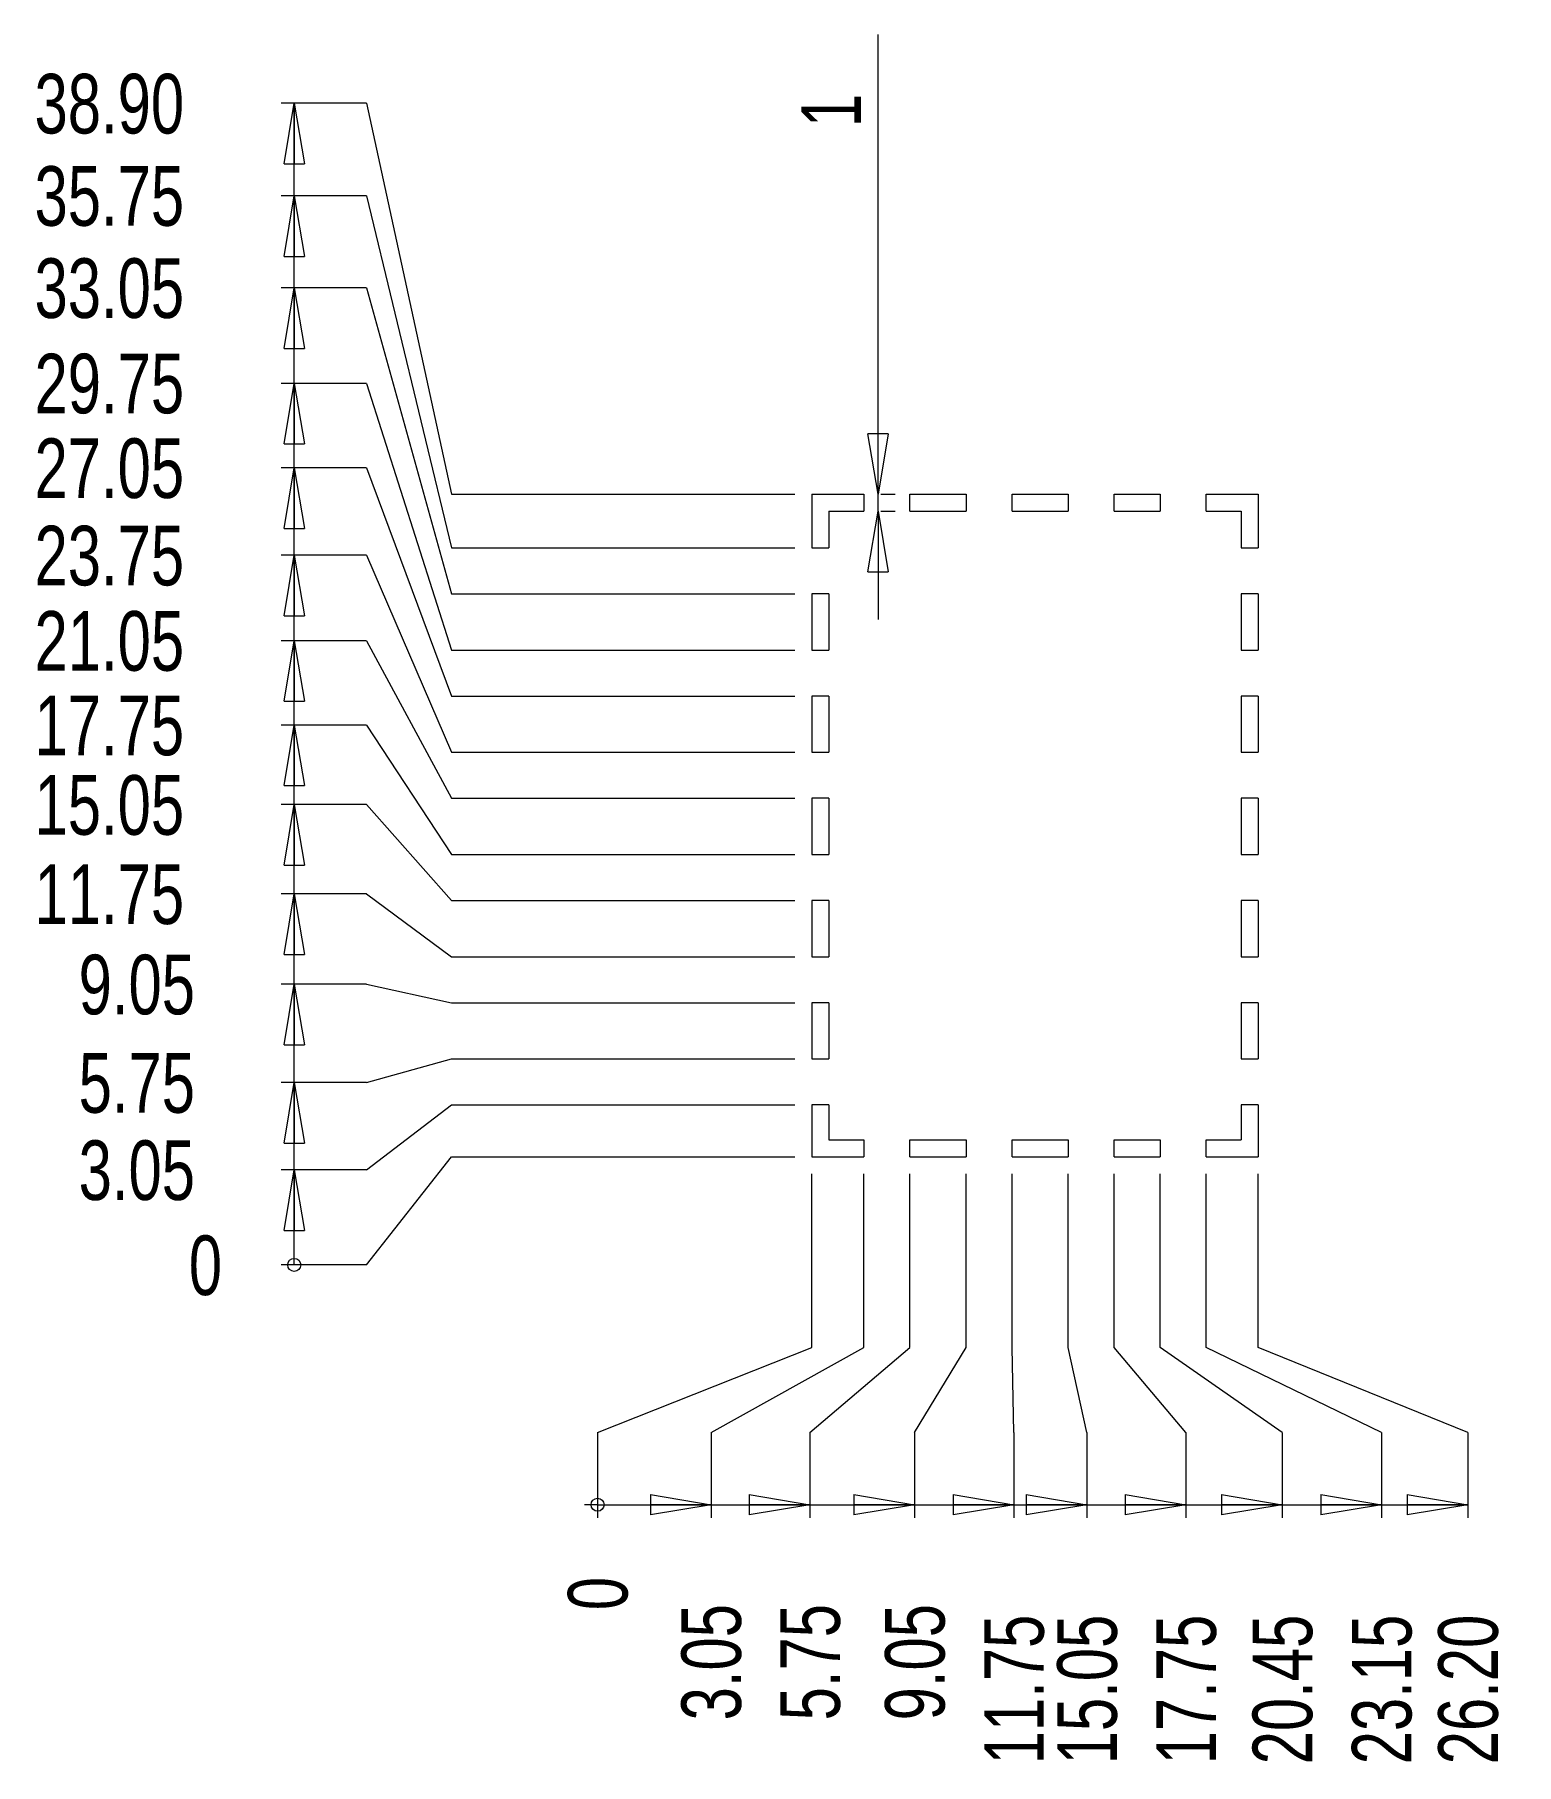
# Model space of a CAD drawing. Header units: millimetres. Extents: x 106 to 193, y 57 to 159.
import ezdxf

# ---------------------------------------------------------------- set-up
doc = ezdxf.new("R2010")
doc.units = ezdxf.units.MM
doc.styles.add('SLDTEXTSTYLE0', font='TXT', dxfattribs={"width": 0.75})
doc.dimstyles.new('SLDDIMSTYLE0', dxfattribs={"dimtxt": 3.5, "dimasz": 3.556, "dimexe": 0, "dimexo": 0.0625, "dimgap": 0.875, "dimtad": 1, "dimrnd": 1e-09, "dimzin": 12, "dimdsep": 46, "dimtxsty": 'SLDTEXTSTYLE0', "dimblk1": 'CLOSED', "dimblk2": 'CLOSED', "dimsah": 1, "dimcen": 0.09, "dimadec": 0, "dimazin": 3, "dimtfac": 1, "dimtmove": 0, "dimatfit": 0, "dimldrblk": 'CLOSED', "dimfxl": 0, "dimfrac": 2, "dimtolj": 1, "dimtzin": 12, "dimarcsym": 0})
doc.dimstyles.new('SLDDIMSTYLE1', dxfattribs={"dimtxt": 3.5, "dimasz": 0.254, "dimexe": 0, "dimexo": 0.0625, "dimgap": 0.875, "dimtad": 0, "dimtih": 1, "dimtoh": 1, "dimdec": 0, "dimrnd": 1e-09, "dimzin": 12, "dimdsep": 46, "dimtxsty": 'SLDTEXTSTYLE0', "dimblk1": 'ORIGIN', "dimblk2": 'ORIGIN', "dimsah": 1, "dimcen": 0.09, "dimadec": 0, "dimazin": 3, "dimtfac": 1, "dimtdec": 0, "dimtofl": 0, "dimtmove": 0, "dimatfit": 3, "dimldrblk": 'ORIGIN', "dimfxl": 0, "dimfrac": 2, "dimtolj": 1, "dimtzin": 12, "dimarcsym": 0})
doc.dimstyles.new('SLDDIMSTYLE2', dxfattribs={"dimtxt": 3.5, "dimasz": 3.556, "dimexe": 0, "dimexo": 0.0625, "dimgap": 0.875, "dimtad": 0, "dimtih": 1, "dimtoh": 1, "dimrnd": 1e-09, "dimzin": 12, "dimdsep": 46, "dimtxsty": 'SLDTEXTSTYLE0', "dimblk1": 'CLOSED', "dimblk2": 'CLOSED', "dimsah": 1, "dimcen": 0.09, "dimadec": 0, "dimazin": 3, "dimtfac": 1, "dimtofl": 0, "dimtmove": 0, "dimatfit": 3, "dimldrblk": 'CLOSED', "dimfxl": 0, "dimfrac": 2, "dimtolj": 1, "dimtzin": 12, "dimarcsym": 0})
doc.dimstyles.new('SLDDIMSTYLE3', dxfattribs={"dimtxt": 3.5, "dimasz": 3.556, "dimexe": 0, "dimexo": 0.0625, "dimgap": 0.875, "dimtad": 0, "dimtih": 1, "dimtoh": 1, "dimrnd": 1e-09, "dimzin": 4, "dimdsep": 46, "dimtxsty": 'SLDTEXTSTYLE0', "dimblk1": 'CLOSED', "dimblk2": 'CLOSED', "dimsah": 1, "dimcen": 0.09, "dimadec": 0, "dimazin": 1, "dimtfac": 1, "dimtofl": 0, "dimtmove": 0, "dimatfit": 3, "dimldrblk": 'CLOSED', "dimfxl": 0, "dimfrac": 2, "dimtolj": 1, "dimtzin": 12, "dimarcsym": 0})

# ---------------------------------------------------------------- blocks, each defined once
blk = doc.blocks.new('_CLOSED')
at = {"color": 0, "linetype": 'ByBlock', "lineweight": -2}
for p, q in [((-1, 0.166667), (0, 0)), ((-1, 0.166667), (-1, -0.166667)), ((0, 0), (-1, -0.166667)), ((0, 0), (-1, 0))]:
    blk.add_line(p, q, dxfattribs=at)
blk = doc.blocks.new('_D')
at = {"color": 7, "linetype": 'Continuous', "lineweight": 0}
for p, q in [((155.52, 131.84), (155.52, 158.82)), ((155.52, 130.84), (155.52, 131.84)), ((155.69, 131.84), (156.52, 131.84)), ((155.52, 130.84), (155.52, 124.49)), ((155.69, 130.84), (156.52, 130.84))]:
    blk.add_line(p, q, dxfattribs=at)
at = {"color": 7, "linetype": 'Continuous', "lineweight": 0, "xscale": 3.556, "yscale": 3.556}
for p, rotation in [((155.52, 131.84, 0.1), 269.9999999999996), ((155.52, 130.84, 0.1), 89.99999999999962)]:
    blk.add_blockref('_CLOSED', p, dxfattribs=dict(at, rotation=rotation))
at = {"color": 7, "linetype": 'Continuous', "lineweight": 0, "insert": (151.01, 153.39, 0.1), "char_height": 3.5, "attachment_point": 1, "rotation": 90, "style": 'SLDTEXTSTYLE0'}
blk.add_mtext('1', dxfattribs=at)
blk = doc.blocks.new('_ORIGIN')
at = {"color": 0, "linetype": 'ByBlock', "lineweight": -2}
blk.add_line((0, 0), (-1, 0), dxfattribs=at)
blk.add_circle((0, 0), 0.5, dxfattribs=at)
blk = doc.blocks.new('_D_1')
at = {"color": 7, "linetype": 'Continuous', "lineweight": 0}
for p, q in [((125.48, 86.6), (130.48, 92.94)), ((130.48, 92.94), (150.64, 92.94)), ((125.48, 86.6), (120.48, 86.6))]:
    blk.add_line(p, q, dxfattribs=at)
at = {"color": 7, "linetype": 'Continuous', "lineweight": 0, "xscale": 0.762, "yscale": 0.762}
blk.add_blockref('_ORIGIN', (121.24, 86.6, 0.1), dxfattribs=at)
at = {"color": 7, "linetype": 'Continuous', "lineweight": 0, "insert": (115.05, 88.33, 0.1), "char_height": 3.5, "attachment_point": 1, "style": 'SLDTEXTSTYLE0'}
blk.add_mtext('0', dxfattribs=at)
blk = doc.blocks.new('_D_2')
at = {"color": 7, "linetype": 'Continuous', "lineweight": 0}
for p, q in [((125.48, 92.18), (130.48, 95.99)), ((130.48, 95.99), (150.64, 95.99)), ((125.48, 92.18), (120.48, 92.18)), ((121.24, 86.6), (121.24, 92.18))]:
    blk.add_line(p, q, dxfattribs=at)
at = {"color": 7, "linetype": 'Continuous', "lineweight": 0, "xscale": 3.556, "yscale": 3.556, "rotation": 90.0000000000004}
blk.add_blockref('_CLOSED', (121.24, 92.18, 0.1), dxfattribs=at)
at = {"color": 7, "linetype": 'Continuous', "lineweight": 0, "insert": (108.58, 93.91, 0.1), "char_height": 3.5, "attachment_point": 1, "style": 'SLDTEXTSTYLE0'}
blk.add_mtext('3.05', dxfattribs=at)
blk = doc.blocks.new('_D_3')
at = {"color": 7, "linetype": 'Continuous', "lineweight": 0}
for p, q in [((125.48, 97.3), (130.48, 98.69)), ((130.48, 98.69), (150.64, 98.69)), ((125.48, 97.3), (120.48, 97.3)), ((121.24, 92.18), (121.24, 97.3))]:
    blk.add_line(p, q, dxfattribs=at)
at = {"color": 7, "linetype": 'Continuous', "lineweight": 0, "xscale": 3.556, "yscale": 3.556, "rotation": 90.0000000000004}
blk.add_blockref('_CLOSED', (121.24, 97.3, 0.1), dxfattribs=at)
at = {"color": 7, "linetype": 'Continuous', "lineweight": 0, "insert": (108.58, 99.03, 0.1), "char_height": 3.5, "attachment_point": 1, "style": 'SLDTEXTSTYLE0'}
blk.add_mtext('5.75', dxfattribs=at)
blk = doc.blocks.new('_D_4')
at = {"color": 7, "linetype": 'Continuous', "lineweight": 0}
for p, q in [((125.48, 103.08), (120.48, 103.08)), ((121.24, 97.3), (121.24, 103.08)), ((125.48, 103.08), (130.48, 101.99)), ((130.48, 101.99), (150.64, 101.99))]:
    blk.add_line(p, q, dxfattribs=at)
at = {"color": 7, "linetype": 'Continuous', "lineweight": 0, "xscale": 3.556, "yscale": 3.556, "rotation": 90.0000000000004}
blk.add_blockref('_CLOSED', (121.24, 103.08, 0.1), dxfattribs=at)
at = {"color": 7, "linetype": 'Continuous', "lineweight": 0, "insert": (108.58, 104.81, 0.1), "char_height": 3.5, "attachment_point": 1, "style": 'SLDTEXTSTYLE0'}
blk.add_mtext('9.05', dxfattribs=at)
blk = doc.blocks.new('_D_5')
at = {"color": 7, "linetype": 'Continuous', "lineweight": 0}
for p, q in [((125.48, 108.38), (120.48, 108.38)), ((121.24, 103.08), (121.24, 108.38)), ((125.48, 108.38), (130.48, 104.69)), ((130.48, 104.69), (150.64, 104.69))]:
    blk.add_line(p, q, dxfattribs=at)
at = {"color": 7, "linetype": 'Continuous', "lineweight": 0, "xscale": 3.556, "yscale": 3.556, "rotation": 90.0000000000004}
blk.add_blockref('_CLOSED', (121.24, 108.38, 0.1), dxfattribs=at)
at = {"color": 7, "linetype": 'Continuous', "lineweight": 0, "insert": (105.99, 110.11, 0.1), "char_height": 3.5, "attachment_point": 1, "style": 'SLDTEXTSTYLE0'}
blk.add_mtext('11.75', dxfattribs=at)
blk = doc.blocks.new('_D_6')
at = {"color": 7, "linetype": 'Continuous', "lineweight": 0}
for p, q in [((125.48, 113.62), (120.48, 113.62)), ((121.24, 108.38), (121.24, 113.62)), ((125.48, 113.62), (130.48, 107.99)), ((130.48, 107.99), (150.64, 107.99))]:
    blk.add_line(p, q, dxfattribs=at)
at = {"color": 7, "linetype": 'Continuous', "lineweight": 0, "xscale": 3.556, "yscale": 3.556, "rotation": 90.0000000000004}
blk.add_blockref('_CLOSED', (121.24, 113.62, 0.1), dxfattribs=at)
at = {"color": 7, "linetype": 'Continuous', "lineweight": 0, "insert": (105.99, 115.35, 0.1), "char_height": 3.5, "attachment_point": 1, "style": 'SLDTEXTSTYLE0'}
blk.add_mtext('15.05', dxfattribs=at)
blk = doc.blocks.new('_D_7')
at = {"color": 7, "linetype": 'Continuous', "lineweight": 0}
for p, q in [((125.48, 118.29), (120.48, 118.29)), ((121.24, 113.62), (121.24, 118.29)), ((125.48, 118.29), (130.48, 110.69)), ((130.48, 110.69), (150.64, 110.69))]:
    blk.add_line(p, q, dxfattribs=at)
at = {"color": 7, "linetype": 'Continuous', "lineweight": 0, "xscale": 3.556, "yscale": 3.556, "rotation": 90.0000000000004}
blk.add_blockref('_CLOSED', (121.24, 118.29, 0.1), dxfattribs=at)
at = {"color": 7, "linetype": 'Continuous', "lineweight": 0, "insert": (105.99, 120.02, 0.1), "char_height": 3.5, "attachment_point": 1, "style": 'SLDTEXTSTYLE0'}
blk.add_mtext('17.75', dxfattribs=at)
blk = doc.blocks.new('_D_8')
at = {"color": 7, "linetype": 'Continuous', "lineweight": 0}
for p, q in [((125.48, 123.24), (120.48, 123.24)), ((121.24, 118.29), (121.24, 123.24)), ((125.48, 123.24), (130.48, 113.99)), ((130.48, 113.99), (150.64, 113.99))]:
    blk.add_line(p, q, dxfattribs=at)
at = {"color": 7, "linetype": 'Continuous', "lineweight": 0, "xscale": 3.556, "yscale": 3.556, "rotation": 90.0000000000004}
blk.add_blockref('_CLOSED', (121.24, 123.24, 0.1), dxfattribs=at)
at = {"color": 7, "linetype": 'Continuous', "lineweight": 0, "insert": (105.99, 124.98, 0.1), "char_height": 3.5, "attachment_point": 1, "style": 'SLDTEXTSTYLE0'}
blk.add_mtext('21.05', dxfattribs=at)
blk = doc.blocks.new('_D_9')
at = {"color": 7, "linetype": 'Continuous', "lineweight": 0}
for p, q in [((125.48, 128.26), (120.48, 128.26)), ((121.24, 123.24), (121.24, 128.26)), ((125.48, 128.26), (130.48, 116.69)), ((130.48, 116.69), (150.64, 116.69))]:
    blk.add_line(p, q, dxfattribs=at)
at = {"color": 7, "linetype": 'Continuous', "lineweight": 0, "xscale": 3.556, "yscale": 3.556, "rotation": 90.0000000000004}
blk.add_blockref('_CLOSED', (121.24, 128.26, 0.1), dxfattribs=at)
at = {"color": 7, "linetype": 'Continuous', "lineweight": 0, "insert": (105.99, 129.99, 0.1), "char_height": 3.5, "attachment_point": 1, "style": 'SLDTEXTSTYLE0'}
blk.add_mtext('23.75', dxfattribs=at)
blk = doc.blocks.new('_D_10')
at = {"color": 7, "linetype": 'Continuous', "lineweight": 0}
for p, q in [((125.48, 133.39), (120.48, 133.39)), ((121.24, 128.26), (121.24, 133.39)), ((125.48, 133.39), (130.48, 119.99)), ((130.48, 119.99), (150.64, 119.99))]:
    blk.add_line(p, q, dxfattribs=at)
at = {"color": 7, "linetype": 'Continuous', "lineweight": 0, "xscale": 3.556, "yscale": 3.556, "rotation": 90.0000000000004}
blk.add_blockref('_CLOSED', (121.24, 133.39, 0.1), dxfattribs=at)
at = {"color": 7, "linetype": 'Continuous', "lineweight": 0, "insert": (105.99, 135.12, 0.1), "char_height": 3.5, "attachment_point": 1, "style": 'SLDTEXTSTYLE0'}
blk.add_mtext('27.05', dxfattribs=at)
blk = doc.blocks.new('_D_11')
at = {"color": 7, "linetype": 'Continuous', "lineweight": 0}
for p, q in [((125.48, 138.35), (120.48, 138.35)), ((121.24, 133.39), (121.24, 138.35)), ((125.48, 138.35), (130.48, 122.69)), ((130.48, 122.69), (150.64, 122.69))]:
    blk.add_line(p, q, dxfattribs=at)
at = {"color": 7, "linetype": 'Continuous', "lineweight": 0, "xscale": 3.556, "yscale": 3.556, "rotation": 90.0000000000004}
blk.add_blockref('_CLOSED', (121.24, 138.35, 0.1), dxfattribs=at)
at = {"color": 7, "linetype": 'Continuous', "lineweight": 0, "insert": (105.99, 140.09, 0.1), "char_height": 3.5, "attachment_point": 1, "style": 'SLDTEXTSTYLE0'}
blk.add_mtext('29.75', dxfattribs=at)
blk = doc.blocks.new('_D_12')
at = {"color": 7, "linetype": 'Continuous', "lineweight": 0}
for p, q in [((125.48, 143.96), (120.48, 143.96)), ((121.24, 138.35), (121.24, 143.96)), ((125.48, 143.96), (130.48, 125.99)), ((130.48, 125.99), (150.64, 125.99))]:
    blk.add_line(p, q, dxfattribs=at)
at = {"color": 7, "linetype": 'Continuous', "lineweight": 0, "xscale": 3.556, "yscale": 3.556, "rotation": 90.0000000000004}
blk.add_blockref('_CLOSED', (121.24, 143.96, 0.1), dxfattribs=at)
at = {"color": 7, "linetype": 'Continuous', "lineweight": 0, "insert": (105.99, 145.69, 0.1), "char_height": 3.5, "attachment_point": 1, "style": 'SLDTEXTSTYLE0'}
blk.add_mtext('33.05', dxfattribs=at)
blk = doc.blocks.new('_D_13')
at = {"color": 7, "linetype": 'Continuous', "lineweight": 0}
for p, q in [((125.48, 149.36), (120.48, 149.36)), ((121.24, 143.96), (121.24, 149.36)), ((125.48, 149.36), (130.48, 128.69)), ((130.48, 128.69), (150.64, 128.69))]:
    blk.add_line(p, q, dxfattribs=at)
at = {"color": 7, "linetype": 'Continuous', "lineweight": 0, "xscale": 3.556, "yscale": 3.556, "rotation": 90.0000000000004}
blk.add_blockref('_CLOSED', (121.24, 149.36, 0.1), dxfattribs=at)
at = {"color": 7, "linetype": 'Continuous', "lineweight": 0, "insert": (105.99, 151.1, 0.1), "char_height": 3.5, "attachment_point": 1, "style": 'SLDTEXTSTYLE0'}
blk.add_mtext('35.75', dxfattribs=at)
blk = doc.blocks.new('_D_14')
at = {"color": 7, "linetype": 'Continuous', "lineweight": 0}
for p, q in [((125.48, 154.79), (120.48, 154.79)), ((121.24, 149.36), (121.24, 154.79)), ((125.48, 154.79), (130.48, 131.84)), ((130.48, 131.84), (150.64, 131.84))]:
    blk.add_line(p, q, dxfattribs=at)
at = {"color": 7, "linetype": 'Continuous', "lineweight": 0, "xscale": 3.556, "yscale": 3.556, "rotation": 90.0000000000004}
blk.add_blockref('_CLOSED', (121.24, 154.79, 0.1), dxfattribs=at)
at = {"color": 7, "linetype": 'Continuous', "lineweight": 0, "insert": (105.99, 156.52, 0.1), "char_height": 3.5, "attachment_point": 1, "style": 'SLDTEXTSTYLE0'}
blk.add_mtext('38.90', dxfattribs=at)
blk = doc.blocks.new('_D_15')
at = {"color": 7, "linetype": 'Continuous', "lineweight": 0}
for p, q in [((151.64, 81.76), (151.64, 91.94)), ((139.05, 76.76), (151.64, 81.76)), ((139.05, 76.76), (139.05, 71.76))]:
    blk.add_line(p, q, dxfattribs=at)
at = {"color": 7, "linetype": 'Continuous', "lineweight": 0, "xscale": 0.762, "yscale": 0.762}
blk.add_blockref('_ORIGIN', (139.05, 72.52, 0.1), dxfattribs=at)
at = {"color": 7, "linetype": 'Continuous', "lineweight": 0, "insert": (137.31, 66.33, 0.1), "char_height": 3.5, "attachment_point": 1, "rotation": 90, "style": 'SLDTEXTSTYLE0'}
blk.add_mtext('0', dxfattribs=at)
blk = doc.blocks.new('_D_16')
at = {"color": 7, "linetype": 'Continuous', "lineweight": 0}
for p, q in [((154.69, 81.76), (154.69, 91.94)), ((145.71, 76.76), (154.69, 81.76)), ((145.71, 76.76), (145.71, 71.76)), ((139.05, 72.52), (145.71, 72.52))]:
    blk.add_line(p, q, dxfattribs=at)
at = {"color": 7, "linetype": 'Continuous', "lineweight": 0, "xscale": 3.556, "yscale": 3.556}
blk.add_blockref('_CLOSED', (145.71, 72.52, 0.1), dxfattribs=at)
at = {"color": 7, "linetype": 'Continuous', "lineweight": 0, "insert": (143.97, 59.86, 0.1), "char_height": 3.5, "attachment_point": 1, "rotation": 90, "style": 'SLDTEXTSTYLE0'}
blk.add_mtext('3.05', dxfattribs=at)
blk = doc.blocks.new('_D_17')
at = {"color": 7, "linetype": 'Continuous', "lineweight": 0}
for p, q in [((157.39, 81.76), (157.39, 91.94)), ((151.51, 76.76), (157.39, 81.76)), ((151.51, 76.76), (151.51, 71.76)), ((145.71, 72.52), (151.51, 72.52))]:
    blk.add_line(p, q, dxfattribs=at)
at = {"color": 7, "linetype": 'Continuous', "lineweight": 0, "xscale": 3.556, "yscale": 3.556}
blk.add_blockref('_CLOSED', (151.51, 72.52, 0.1), dxfattribs=at)
at = {"color": 7, "linetype": 'Continuous', "lineweight": 0, "insert": (149.78, 59.86, 0.1), "char_height": 3.5, "attachment_point": 1, "rotation": 90, "style": 'SLDTEXTSTYLE0'}
blk.add_mtext('5.75', dxfattribs=at)
blk = doc.blocks.new('_D_18')
at = {"color": 7, "linetype": 'Continuous', "lineweight": 0}
for p, q in [((160.69, 81.76), (160.69, 91.94)), ((157.66, 76.76), (160.69, 81.76)), ((157.66, 76.76), (157.66, 71.76)), ((151.51, 72.52), (157.66, 72.52))]:
    blk.add_line(p, q, dxfattribs=at)
at = {"color": 7, "linetype": 'Continuous', "lineweight": 0, "xscale": 3.556, "yscale": 3.556}
blk.add_blockref('_CLOSED', (157.66, 72.52, 0.1), dxfattribs=at)
at = {"color": 7, "linetype": 'Continuous', "lineweight": 0, "insert": (155.93, 59.86, 0.1), "char_height": 3.5, "attachment_point": 1, "rotation": 90, "style": 'SLDTEXTSTYLE0'}
blk.add_mtext('9.05', dxfattribs=at)
blk = doc.blocks.new('_D_19')
at = {"color": 7, "linetype": 'Continuous', "lineweight": 0}
for p, q in [((163.39, 81.76), (163.39, 91.94)), ((163.49, 76.76), (163.39, 81.76)), ((163.49, 76.76), (163.49, 71.76)), ((157.66, 72.52), (163.49, 72.52))]:
    blk.add_line(p, q, dxfattribs=at)
at = {"color": 7, "linetype": 'Continuous', "lineweight": 0, "xscale": 3.556, "yscale": 3.556}
blk.add_blockref('_CLOSED', (163.49, 72.52, 0.1), dxfattribs=at)
at = {"color": 7, "linetype": 'Continuous', "lineweight": 0, "insert": (161.75, 57.28, 0.1), "char_height": 3.5, "attachment_point": 1, "rotation": 90, "style": 'SLDTEXTSTYLE0'}
blk.add_mtext('11.75', dxfattribs=at)
blk = doc.blocks.new('_D_20')
at = {"color": 7, "linetype": 'Continuous', "lineweight": 0}
for p, q in [((166.69, 81.76), (166.69, 91.94)), ((167.77, 76.76), (166.69, 81.76)), ((167.77, 76.76), (167.77, 71.76)), ((163.49, 72.52), (167.77, 72.52))]:
    blk.add_line(p, q, dxfattribs=at)
at = {"color": 7, "linetype": 'Continuous', "lineweight": 0, "xscale": 3.556, "yscale": 3.556}
blk.add_blockref('_CLOSED', (167.77, 72.52, 0.1), dxfattribs=at)
at = {"color": 7, "linetype": 'Continuous', "lineweight": 0, "insert": (166.04, 57.28, 0.1), "char_height": 3.5, "attachment_point": 1, "rotation": 90, "style": 'SLDTEXTSTYLE0'}
blk.add_mtext('15.05', dxfattribs=at)
blk = doc.blocks.new('_D_21')
at = {"color": 7, "linetype": 'Continuous', "lineweight": 0}
for p, q in [((169.39, 81.76), (169.39, 91.94)), ((173.59, 76.76), (169.39, 81.76)), ((173.59, 76.76), (173.59, 71.76)), ((167.77, 72.52), (173.59, 72.52))]:
    blk.add_line(p, q, dxfattribs=at)
at = {"color": 7, "linetype": 'Continuous', "lineweight": 0, "xscale": 3.556, "yscale": 3.556}
blk.add_blockref('_CLOSED', (173.59, 72.52, 0.1), dxfattribs=at)
at = {"color": 7, "linetype": 'Continuous', "lineweight": 0, "insert": (171.86, 57.28, 0.1), "char_height": 3.5, "attachment_point": 1, "rotation": 90, "style": 'SLDTEXTSTYLE0'}
blk.add_mtext('17.75', dxfattribs=at)
blk = doc.blocks.new('_D_22')
at = {"color": 7, "linetype": 'Continuous', "lineweight": 0}
for p, q in [((172.09, 81.76), (172.09, 91.94)), ((179.24, 76.76), (172.09, 81.76)), ((179.24, 76.76), (179.24, 71.76)), ((173.59, 72.52), (179.24, 72.52))]:
    blk.add_line(p, q, dxfattribs=at)
at = {"color": 7, "linetype": 'Continuous', "lineweight": 0, "xscale": 3.556, "yscale": 3.556}
blk.add_blockref('_CLOSED', (179.24, 72.52, 0.1), dxfattribs=at)
at = {"color": 7, "linetype": 'Continuous', "lineweight": 0, "insert": (177.51, 57.28, 0.1), "char_height": 3.5, "attachment_point": 1, "rotation": 90, "style": 'SLDTEXTSTYLE0'}
blk.add_mtext('20.45', dxfattribs=at)
blk = doc.blocks.new('_D_23')
at = {"color": 7, "linetype": 'Continuous', "lineweight": 0}
for p, q in [((174.79, 81.76), (174.79, 91.94)), ((185.07, 76.76), (174.79, 81.76)), ((185.07, 76.76), (185.07, 71.76)), ((179.24, 72.52), (185.07, 72.52))]:
    blk.add_line(p, q, dxfattribs=at)
at = {"color": 7, "linetype": 'Continuous', "lineweight": 0, "xscale": 3.556, "yscale": 3.556}
blk.add_blockref('_CLOSED', (185.07, 72.52, 0.1), dxfattribs=at)
at = {"color": 7, "linetype": 'Continuous', "lineweight": 0, "insert": (183.34, 57.28, 0.1), "char_height": 3.5, "attachment_point": 1, "rotation": 90, "style": 'SLDTEXTSTYLE0'}
blk.add_mtext('23.15', dxfattribs=at)
blk = doc.blocks.new('_D_24')
at = {"color": 7, "linetype": 'Continuous', "lineweight": 0}
for p, q in [((177.84, 81.76), (177.84, 91.94)), ((190.14, 76.76), (177.84, 81.76)), ((190.14, 76.76), (190.14, 71.76)), ((185.07, 72.52), (190.14, 72.52))]:
    blk.add_line(p, q, dxfattribs=at)
at = {"color": 7, "linetype": 'Continuous', "lineweight": 0, "xscale": 3.556, "yscale": 3.556}
blk.add_blockref('_CLOSED', (190.14, 72.52, 0.1), dxfattribs=at)
at = {"color": 7, "linetype": 'Continuous', "lineweight": 0, "insert": (188.41, 57.28, 0.1), "char_height": 3.5, "attachment_point": 1, "rotation": 90, "style": 'SLDTEXTSTYLE0'}
blk.add_mtext('26.20', dxfattribs=at)

msp = doc.modelspace()

# ---------------------------------------------------------------- linework, layer by layer
at = {"color": 7, "linetype": 'Continuous', "lineweight": 0}
for p, q in [((151.637, 131.842), (154.687, 131.842)), ((151.637, 131.842), (151.637, 128.692)), ((154.687, 131.842), (154.687, 130.842)), ((157.387, 130.842), (157.387, 131.842)), ((157.387, 131.842), (160.687, 131.842)), ((160.687, 131.842), (160.687, 130.842)), ((163.387, 130.842), (163.387, 131.842)), ((163.387, 131.842), (166.687, 131.842)), ((166.687, 131.842), (166.687, 130.842)), ((169.387, 130.842), (169.387, 131.842)), ((169.387, 131.842), (172.087, 131.842)), ((172.087, 131.842), (172.087, 130.842)), ((174.787, 130.842), (174.787, 131.842)), ((174.787, 131.842), (177.837, 131.842)), ((177.837, 131.842), (177.837, 128.692)), ((152.637, 130.842), (154.687, 130.842)), ((152.637, 130.842), (152.637, 128.692)), ((157.387, 130.842), (160.687, 130.842)), ((163.387, 130.842), (166.687, 130.842)), ((169.387, 130.842), (172.087, 130.842)), ((174.787, 130.842), (176.837, 130.842)), ((176.837, 130.842), (176.837, 128.692)), ((151.637, 128.692), (152.637, 128.692)), ((176.837, 128.692), (177.837, 128.692)), ((151.637, 125.992), (151.637, 122.692)), ((152.637, 125.992), (151.637, 125.992)), ((152.637, 125.992), (152.637, 122.692)), ((177.837, 125.992), (176.837, 125.992)), ((176.837, 125.992), (176.837, 122.692)), ((177.837, 125.992), (177.837, 122.692)), ((151.637, 122.692), (152.637, 122.692)), ((176.837, 122.692), (177.837, 122.692)), ((152.637, 119.992), (151.637, 119.992)), ((151.637, 119.992), (151.637, 116.692)), ((152.637, 119.992), (152.637, 116.692)), ((177.837, 119.992), (176.837, 119.992)), ((176.837, 119.992), (176.837, 116.692)), ((177.837, 119.992), (177.837, 116.692)), ((151.637, 116.692), (152.637, 116.692)), ((176.837, 116.692), (177.837, 116.692)), ((152.637, 113.992), (151.637, 113.992)), ((151.637, 113.992), (151.637, 110.692)), ((152.637, 113.992), (152.637, 110.692)), ((177.837, 113.992), (176.837, 113.992)), ((176.837, 113.992), (176.837, 110.692)), ((177.837, 113.992), (177.837, 110.692)), ((151.637, 110.692), (152.637, 110.692)), ((176.837, 110.692), (177.837, 110.692)), ((151.637, 107.992), (151.637, 104.692)), ((152.637, 107.992), (151.637, 107.992)), ((152.637, 107.992), (152.637, 104.692)), ((177.837, 107.992), (176.837, 107.992)), ((176.837, 107.992), (176.837, 104.692)), ((177.837, 107.992), (177.837, 104.692)), ((151.637, 104.692), (152.637, 104.692)), ((176.837, 104.692), (177.837, 104.692)), ((151.637, 101.992), (151.637, 98.692)), ((152.637, 101.992), (151.637, 101.992)), ((152.637, 101.992), (152.637, 98.692)), ((177.837, 101.992), (176.837, 101.992)), ((176.837, 101.992), (176.837, 98.692)), ((177.837, 101.992), (177.837, 98.692)), ((151.637, 98.692), (152.637, 98.692)), ((176.837, 98.692), (177.837, 98.692)), ((151.637, 95.992), (151.637, 92.942)), ((152.637, 95.992), (151.637, 95.992)), ((152.637, 95.992), (152.637, 93.942)), ((177.837, 95.992), (176.837, 95.992)), ((176.837, 95.992), (176.837, 93.942)), ((177.837, 95.992), (177.837, 92.942)), ((152.637, 93.942), (154.687, 93.942)), ((154.687, 93.942), (154.687, 92.942)), ((157.387, 92.942), (157.387, 93.942)), ((157.387, 93.942), (160.687, 93.942)), ((160.687, 93.942), (160.687, 92.942)), ((163.387, 92.942), (163.387, 93.942)), ((163.387, 93.942), (166.687, 93.942)), ((166.687, 93.942), (166.687, 92.942)), ((169.387, 92.942), (169.387, 93.942)), ((169.387, 93.942), (172.087, 93.942)), ((172.087, 93.942), (172.087, 92.942)), ((174.787, 92.942), (174.787, 93.942)), ((174.787, 93.942), (176.837, 93.942)), ((151.637, 92.942), (154.687, 92.942)), ((157.387, 92.942), (160.687, 92.942)), ((163.387, 92.942), (166.687, 92.942)), ((169.387, 92.942), (172.087, 92.942)), ((174.787, 92.942), (177.837, 92.942))]:
    msp.add_line(p, q, dxfattribs=at)

# ---------------------------------------------------------------- dimensions: what is measured, and where the dimension line sits
dim = msp.add_linear_dim(base=(155.517, 131.842), p1=(154.687, 130.842), p2=(154.687, 131.842), angle=90, dimstyle='SLDDIMSTYLE0', dxfattribs=at)
dim.commit()
dim.dimension.update_dxf_attribs({"geometry": '_D', "text_midpoint": (155.517, 156.109), "dimtype": 160})
for feature_location, offset, dtype, origin, dimstyle, picture, middle in [((151.637, 131.842, 0.1), (-31.162, 22.946), 0, (151.637, 92.942, 0.1), 'SLDDIMSTYLE3', '_D_14', (113.235, 154.789)), ((151.637, 128.692, 0.1), (-31.162, 20.67), 0, (151.637, 92.942, 0.1), 'SLDDIMSTYLE2', '_D_13', (113.235, 149.363)), ((151.637, 125.992, 0.1), (-31.162, 17.965), 0, (151.637, 92.942, 0.1), 'SLDDIMSTYLE2', '_D_12', (113.235, 143.957)), ((151.637, 122.692, 0.1), (-31.162, 15.661), 0, (151.637, 92.942, 0.1), 'SLDDIMSTYLE2', '_D_11', (113.235, 138.353)), ((151.637, 119.992, 0.1), (-31.162, 13.396), 0, (151.637, 92.942, 0.1), 'SLDDIMSTYLE2', '_D_10', (113.235, 133.389)), ((151.637, 116.692, 0.1), (-31.162, 11.569), 0, (151.637, 92.942, 0.1), 'SLDDIMSTYLE2', '_D_9', (113.235, 128.261)), ((151.637, 113.992, 0.1), (-31.162, 9.252), 0, (151.637, 92.942, 0.1), 'SLDDIMSTYLE2', '_D_8', (113.235, 123.244)), ((151.637, 110.692, 0.1), (-31.162, 7.594), 0, (151.637, 92.942, 0.1), 'SLDDIMSTYLE2', '_D_7', (113.235, 118.286)), ((151.637, 107.992, 0.1), (-31.162, 5.623), 0, (151.637, 92.942, 0.1), 'SLDDIMSTYLE2', '_D_6', (113.235, 113.615)), ((151.637, 104.692, 0.1), (-31.162, 3.685), 0, (151.637, 92.942, 0.1), 'SLDDIMSTYLE2', '_D_5', (113.235, 108.377)), ((151.637, 101.992, 0.1), (-31.162, 1.083), 0, (151.637, 92.942, 0.1), 'SLDDIMSTYLE2', '_D_4', (114.528, 103.075)), ((151.637, 98.692, 0.1), (-31.162, -1.396), 0, (151.637, 92.942, 0.1), 'SLDDIMSTYLE2', '_D_3', (114.528, 97.296)), ((151.637, 95.992, 0.1), (-31.162, -3.811), 0, (151.637, 92.942, 0.1), 'SLDDIMSTYLE2', '_D_2', (114.528, 92.181)), ((151.637084184, 92.942271858, 0.1), (-31.161674453, -6.346311241), 0, (151.637084184, 92.942271858, 0.1), 'SLDDIMSTYLE1', '_D_1', (117.760479163, 86.595960617)), ((151.637084184, 92.942271858, 0.1), (-12.588676348, -21.1845366), 1, (151.637084184, 92.942271858, 0.1), 'SLDDIMSTYLE1', '_D_15', (139.048407836, 69.042804689)), ((154.687, 92.942, 0.1), (-8.979, -21.185), 1, (151.637, 92.942, 0.1), 'SLDDIMSTYLE2', '_D_16', (145.708, 65.81)), ((157.387, 92.942, 0.1), (-5.877, -21.185), 1, (151.637, 92.942, 0.1), 'SLDDIMSTYLE2', '_D_17', (151.51, 65.81)), ((160.687, 92.942, 0.1), (-3.024, -21.185), 1, (151.637, 92.942, 0.1), 'SLDDIMSTYLE2', '_D_18', (157.663, 65.81)), ((163.387, 92.942, 0.1), (0.1, -21.185), 1, (151.637, 92.942, 0.1), 'SLDDIMSTYLE2', '_D_19', (163.487, 64.517)), ((166.687, 92.942, 0.1), (1.083, -21.185), 1, (151.637, 92.942, 0.1), 'SLDDIMSTYLE2', '_D_20', (167.77, 64.517)), ((169.387, 92.942, 0.1), (4.207, -21.185), 1, (151.637, 92.942, 0.1), 'SLDDIMSTYLE2', '_D_21', (173.594, 64.517)), ((172.087, 92.942, 0.1), (7.158, -21.185), 1, (151.637, 92.942, 0.1), 'SLDDIMSTYLE2', '_D_22', (179.245, 64.517)), ((174.787, 92.942, 0.1), (10.282, -21.185), 1, (151.637, 92.942, 0.1), 'SLDDIMSTYLE2', '_D_23', (185.069, 64.517)), ((177.837, 92.942, 0.1), (12.303, -21.185), 1, (151.637, 92.942, 0.1), 'SLDDIMSTYLE3', '_D_24', (190.14, 64.517))]:
    dim = msp.add_ordinate_dim(feature_location=feature_location, offset=offset, dtype=dtype, origin=origin, dimstyle=dimstyle, dxfattribs=at)
    dim.commit()
    dim.dimension.update_dxf_attribs({"geometry": picture, "text_midpoint": middle})

doc.saveas('drawing.dxf')
